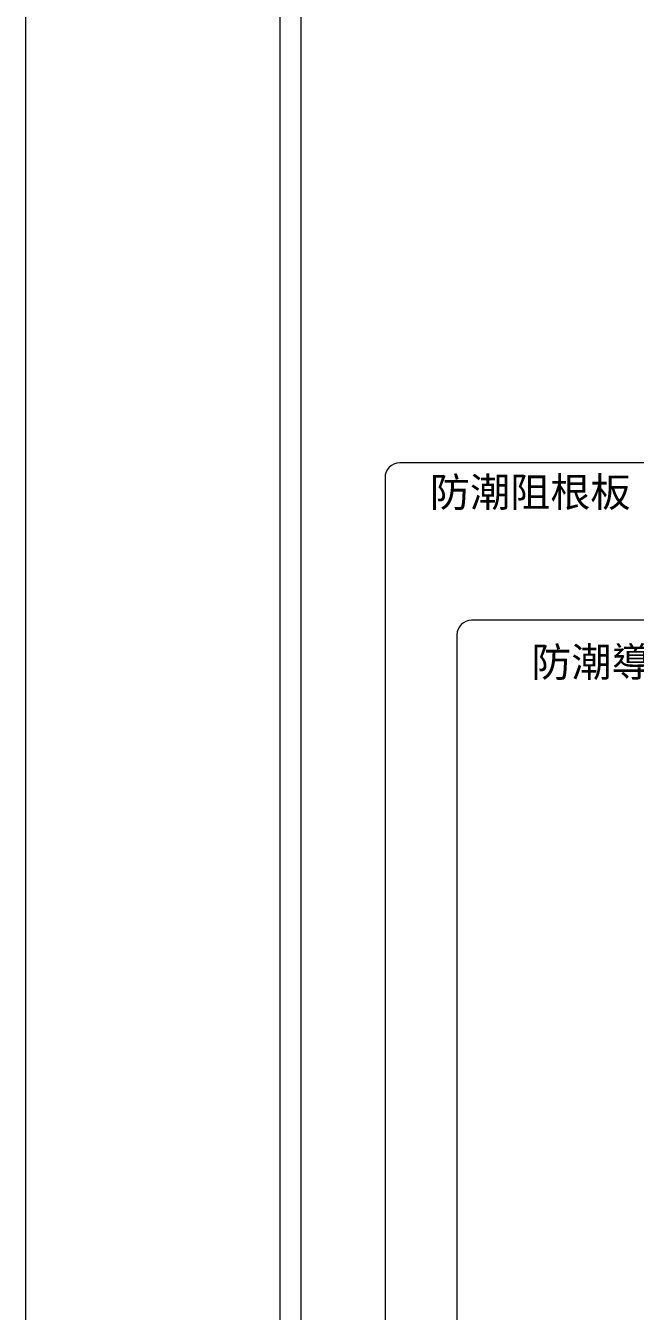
# Model space of a CAD drawing. Header units: millimetres. Extents: x -1245 to 7283, y 1609 to 4579.
# Drawn here: x 3083 to 3498, y 2830 to 3705 of the extents above; entities that cross this region are included whole.
import ezdxf

# ---------------------------------------------------------------- set-up
doc = ezdxf.new("R2010")
doc.units = ezdxf.units.MM
doc.styles.add('微軟正黑體-20', font='Microsoft JhengHei.ttf', dxfattribs={"height": 20})

msp = doc.modelspace()

# ---------------------------------------------------------------- linework, layer by layer
at = {"lineweight": 5}
for p, q in [((3083.28, 1608.92), (3083.28, 4578.92)), ((3270.32, 4380.1), (3270.32, 1808.65)), ((3632.38, 3407.18), (3337.53, 3407.18)), ((3327.53, 3397.18), (3327.53, 2442.37)), ((3638.28, 3300.22), (3386.43, 3300.22)), ((3376.43, 3290.22), (3376.43, 2672.33))]:
    msp.add_line(p, q, dxfattribs=at)
at = {"color": 4, "lineweight": 5}
msp.add_line((3256.11, 4394.31), (3256.11, 1794.44), dxfattribs=at)
at = {"lineweight": 5}
for centre in [(3337.53, 3397.18), (3386.43, 3290.22)]:
    msp.add_arc(centre, 10, 90, 180, dxfattribs=at)

# ---------------------------------------------------------------- texts
at = {"lineweight": 5, "char_height": 20, "width": 811.3217, "attachment_point": 4, "style": '微軟正黑體-20'}
for s, insert in [('防潮阻根板', (3358.01, 3386.26)), ('防潮導水板', (3426.94, 3270.71))]:
    msp.add_mtext(s, dxfattribs=dict(at, insert=insert))

doc.saveas('drawing.dxf')
